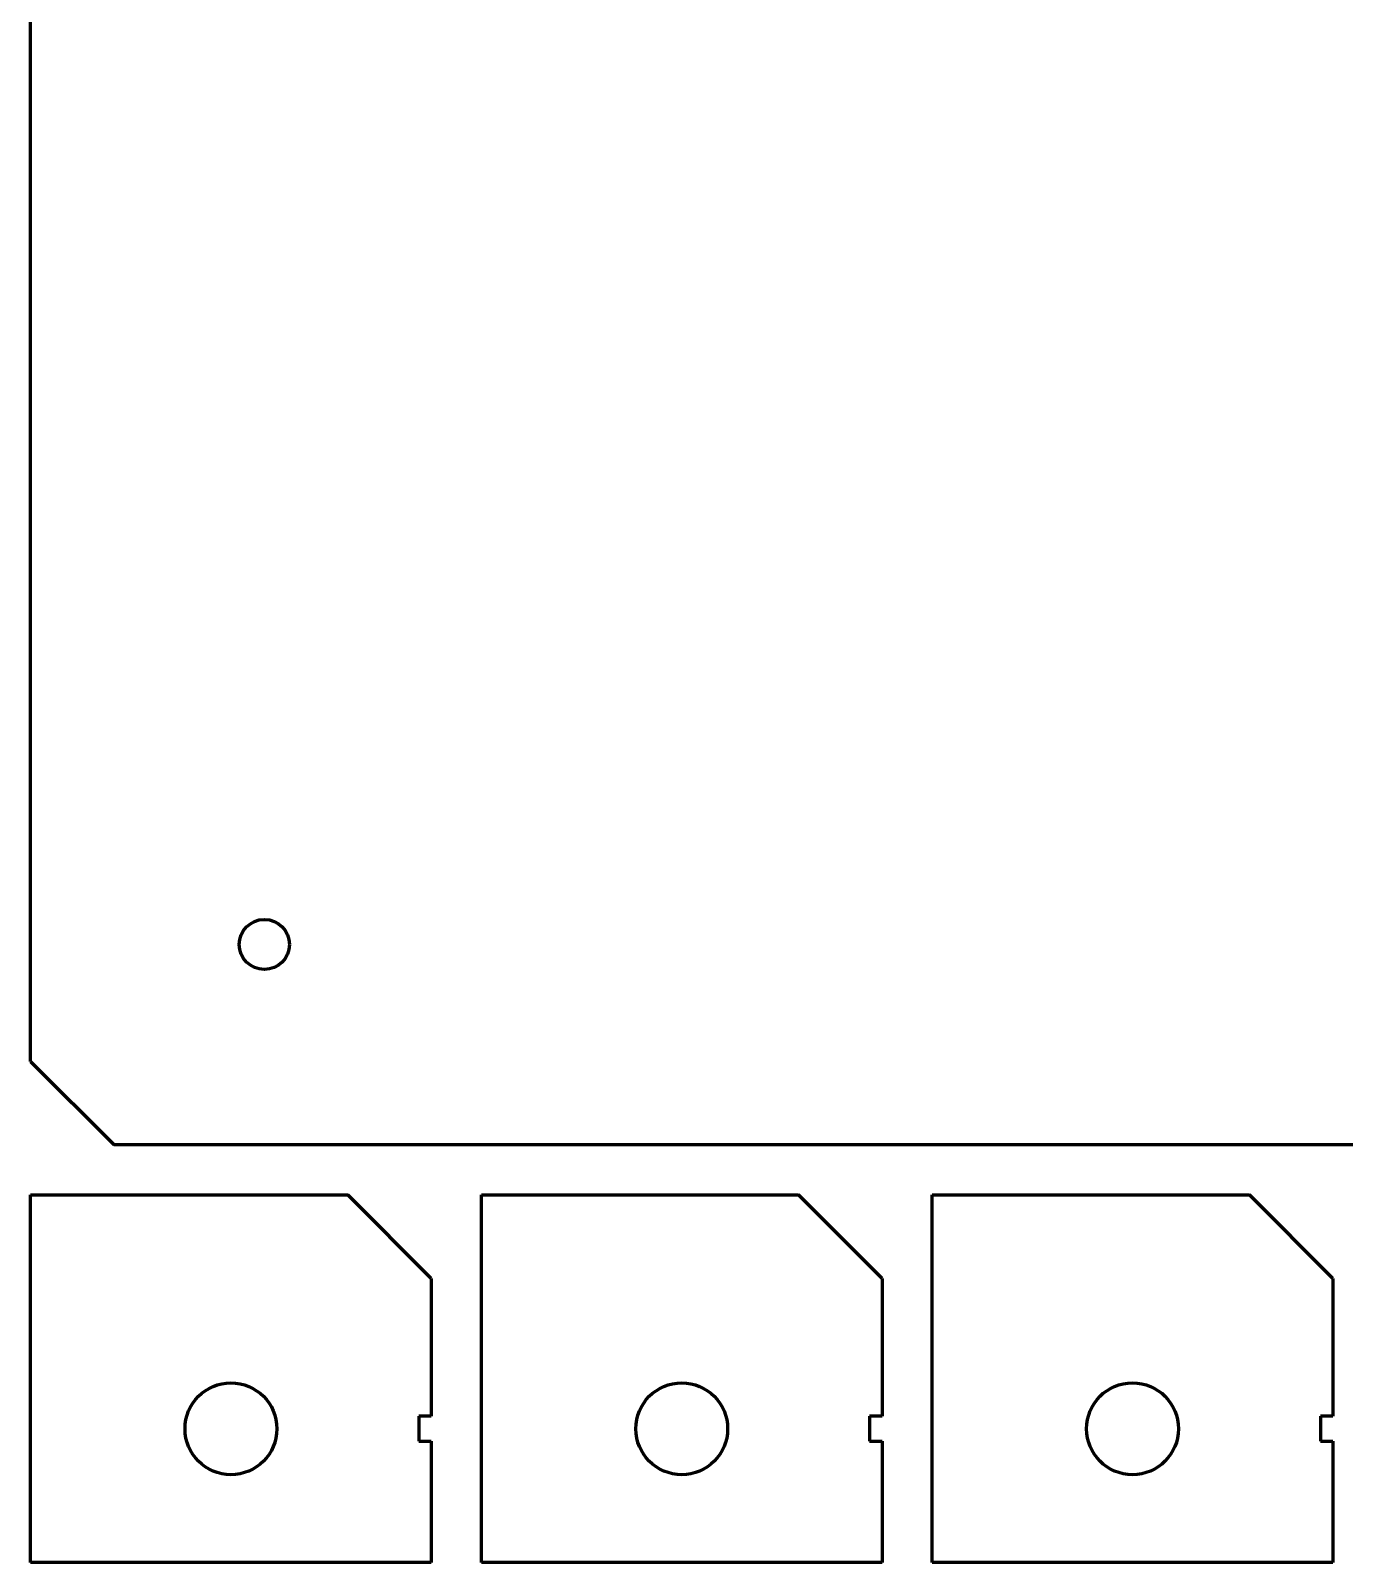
# Model space of a CAD drawing. Header units: millimetres. Extents: x 25 to 1179, y 185 to 548.
# Drawn here: x 673.9 to 752.6, y 267.9 to 359.6 of the extents above; entities that cross this region are included whole.
import ezdxf

# ---------------------------------------------------------------- set-up
doc = ezdxf.new("R2010")
doc.units = ezdxf.units.MM
for name, color, linetype in [('BED_TOP_PLATE', 7, 'Continuous'), ('Default', 7, 'Continuous'), ('SCREW_HOLDER', 7, 'Continuous')]:
    doc.layers.add(name, color=color, linetype=linetype)

# ---------------------------------------------------------------- blocks, each defined once
blk = doc.blocks.new('SE62')
at = {"layer": 'BED_TOP_PLATE', "color": 7, "linetype": 'Continuous', "lineweight": 60}
for p, q in [((673.862, 297.882), (673.862, 437.882)), ((673.862, 297.882), (678.862, 292.882)), ((818.862, 292.882), (678.862, 292.882))]:
    blk.add_line(p, q, dxfattribs=at)
blk.add_circle((687.862, 304.882), 1.5, dxfattribs=at)
blk = doc.blocks.new('SE64')
at = {"layer": 'SCREW_HOLDER', "color": 7, "linetype": 'Continuous', "lineweight": 60}
for p, q in [((673.862, 267.882), (673.862, 289.882)), ((673.862, 289.882), (692.862, 289.882)), ((697.862, 284.882), (692.862, 289.882)), ((697.862, 284.882), (697.862, 276.632)), ((697.112, 276.632), (697.112, 275.132)), ((697.862, 276.632), (697.112, 276.632)), ((697.112, 275.132), (697.862, 275.132)), ((697.862, 275.132), (697.862, 267.882)), ((697.862, 267.882), (673.862, 267.882))]:
    blk.add_line(p, q, dxfattribs=at)
blk.add_circle((685.862, 275.882), 2.75, dxfattribs=at)
blk = doc.blocks.new('SE74')
at = {"layer": 'SCREW_HOLDER', "color": 7, "linetype": 'Continuous', "lineweight": 60}
for p, q in [((727.862, 267.882), (727.862, 289.882)), ((727.862, 289.882), (746.862, 289.882)), ((751.862, 284.882), (746.862, 289.882)), ((751.862, 284.882), (751.862, 276.632)), ((751.112, 276.632), (751.112, 275.132)), ((751.862, 276.632), (751.112, 276.632)), ((751.112, 275.132), (751.862, 275.132)), ((751.862, 275.132), (751.862, 267.882)), ((751.862, 267.882), (727.862, 267.882))]:
    blk.add_line(p, q, dxfattribs=at)
blk.add_circle((739.862, 275.882), 2.75, dxfattribs=at)
blk = doc.blocks.new('SE76')
at = {"layer": 'SCREW_HOLDER', "color": 7, "linetype": 'Continuous', "lineweight": 60}
for p, q in [((700.862, 267.882), (700.862, 289.882)), ((700.862, 289.882), (719.862, 289.882)), ((724.862, 284.882), (719.862, 289.882)), ((724.862, 284.882), (724.862, 276.632)), ((724.112, 276.632), (724.112, 275.132)), ((724.862, 276.632), (724.112, 276.632)), ((724.112, 275.132), (724.862, 275.132)), ((724.862, 275.132), (724.862, 267.882)), ((724.862, 267.882), (700.862, 267.882))]:
    blk.add_line(p, q, dxfattribs=at)
blk.add_circle((712.862, 275.882), 2.75, dxfattribs=at)

msp = doc.modelspace()

# ---------------------------------------------------------------- block references
at = {"layer": 'Default'}
for name in ['SE62', 'SE64', 'SE76', 'SE74']:
    msp.add_blockref(name, (0, 0), dxfattribs=at)

doc.saveas('drawing.dxf')
